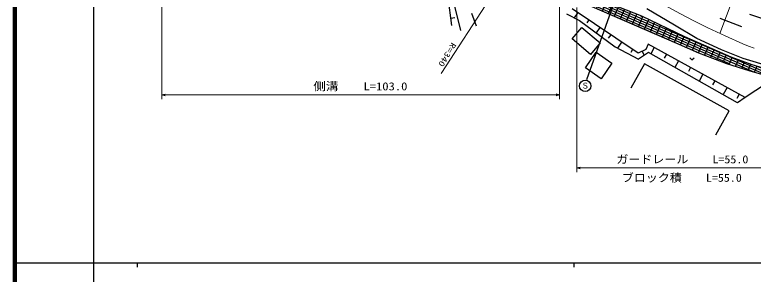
# Model space of a CAD drawing. Units: millimetres, scale not verified. Extents: x 40000 to 680000, y 20000 to 380000.
# Drawn here: x 40000 to 209081, y 202409 to 261713 of the extents above; entities that cross this region are included whole.
import ezdxf
from ezdxf.enums import TextEntityAlignment as Align

# ---------------------------------------------------------------- set-up
doc = ezdxf.new("R2010")
doc.units = ezdxf.units.MM
doc.header["$LTSCALE"] = 1000
doc.linetypes.add('CHAIN', pattern=[18.5, 12, -1.5, 3.5, -1.5])
for name, color, linetype, lineweight in [('M-BGD', 7, 'Continuous', 25), ('M-BMK', 2, 'CHAIN', 13), ('M-STR-HTXT', 7, 'Continuous', 13), ('M-STR-STRC', 7, 'Continuous', 25), ('M-TTL', 2, 'Continuous', 140), ('M-TTL-BAND', 7, 'Continuous', 25)]:
    doc.layers.add(name, color=color, linetype=linetype, lineweight=lineweight)
doc.styles.add('ＭＳ ゴシック', font='')
doc.styles.get('ＭＳ ゴシック').set_extended_font_data('MS Gothic')

msp = doc.modelspace()

# ---------------------------------------------------------------- hatches: boundary and pattern name
at = {"layer": 'M-BGD'}
h = msp.add_hatch(dxfattribs=at)
h.set_pattern_fill('USER', color=256, style=0, pattern_type=2)
h.set_pattern_definition([(156.6041, (196575, 253036), (-198.541, -458.892), []), (246.604, (196575, 253036), (2753.35, -1191.25), []), (246.604, (195397, 254090), (2753.35, -1191.25), [])])
h.paths.add_polyline_path([(215965, 246692), (208039, 248974), (196575, 253036), (169307, 264834), (168695, 267282), (183609, 261383), (193403, 256653), (204065, 252001), (208867, 250275), (216796, 247828)])

# ---------------------------------------------------------------- linework, layer by layer
for p, q in [((183609, 261383), (168695, 267282)), ((140099, 259251), (139226, 266050)), ((142120, 258148), (140375, 265315)), ((169307, 264834), (188116, 256764)), ((144537, 262116), (145641, 259172)), ((182725, 252935), (167653, 263060)), ((168909, 262216), (168117, 261037)), ((191083, 259314), (184688, 263053)), ((139881, 260950), (140787, 261067)), ((166356, 261936), (169276, 260445)), ((169276, 260445), (177461, 254358)), ((171421, 260529), (170969, 259857)), ((193403, 256653), (183609, 261383)), ((201431, 260956), (206407, 259007)), ((208217, 261889), (211881, 260639)), ((167586, 256186), (169807, 258840)), ((169807, 258840), (174013, 255321)), ((173933, 258841), (173100, 257601)), ((196169, 256322), (191083, 259314)), ((176445, 257154), (175896, 256338)), ((171792, 252666), (167586, 256186)), ((174013, 255321), (171792, 252666)), ((178957, 255466), (178018, 254069)), ((188116, 256764), (196575, 253036)), ((204065, 252001), (193403, 256653)), ((201801, 253667), (196169, 256322)), ((177461, 254358), (182849, 251569)), ((181469, 253779), (181021, 253113)), ((184526, 253805), (182725, 252935)), ((185023, 254985), (184526, 253805)), ((207257, 242831), (185023, 254985)), ((186413, 254225), (185638, 252809)), ((206811, 251685), (201801, 253667)), ((170676, 249576), (173131, 253131)), ((173131, 253131), (176737, 250642)), ((185085, 253121), (182849, 251569)), ((183625, 253370), (184082, 252425)), ((205444, 241622), (185085, 253121)), ((189192, 252706), (188715, 251833)), ((196575, 253036), (202975, 250587)), ((208867, 250275), (204065, 252001)), ((176737, 250642), (174282, 247086)), ((184154, 250520), (181086, 244973)), ((203554, 239790), (184154, 250520)), ((191971, 251187), (191155, 249693)), ((202975, 250587), (208039, 248974)), ((213916, 249591), (206811, 251685)), ((216796, 247828), (208867, 250275)), ((174282, 247086), (170676, 249576)), ((194750, 249667), (194248, 248748)), ((208039, 248974), (215965, 246692)), ((197530, 248148), (196671, 246577)), ((200309, 246629), (199781, 245663)), ((212123, 246043), (207257, 242831)), ((203088, 245110), (202187, 243462)), ((205867, 243590), (205314, 242578)), ((207257, 242831), (205444, 241622)), ((200486, 234243), (203554, 239790))]:
    msp.add_line(p, q, dxfattribs=at)
msp.add_lwpolyline([(194555, 251874), (195055, 251401), (195555, 251874)], dxfattribs=at)
at = {"layer": 'M-BMK'}
msp.add_lwpolyline([(165648, 278636), (169789, 275851), (173951, 273081), (177861, 270529), (181800, 268029), (184618, 266297), (187478, 264611), (189873, 263282), (192305, 262002), (195472, 260357), (198664, 258767), (202657, 256883), (206684, 255050), (207977, 254548), (209290, 254103)], dxfattribs=at)
msp.add_lwpolyline([(165648, 278636), (169789, 275851), (173951, 273081), (177861, 270529), (181800, 268029), (184618, 266297), (187478, 264611), (189873, 263282), (192305, 262002), (195472, 260357), (198664, 258767), (202657, 256883), (206684, 255050), (207977, 254548), (209290, 254103)], dxfattribs=at)
msp.add_lwpolyline([(165648, 278636), (169789, 275851), (173951, 273081), (177861, 270529), (181800, 268029), (184618, 266297), (187478, 264611), (189873, 263282), (192305, 262002), (195472, 260357), (198664, 258767), (202657, 256883), (206684, 255050), (207977, 254548), (209290, 254103)], dxfattribs=at)
msp.add_lwpolyline([(165648, 278636), (169789, 275851), (173951, 273081), (177861, 270529), (181800, 268029), (184618, 266297), (187478, 264611), (189873, 263282), (192305, 262002), (195472, 260357), (198664, 258767), (202657, 256883), (206684, 255050), (207977, 254548), (209290, 254103)], dxfattribs=at)
at = {"layer": 'M-STR-HTXT'}
for p, q in [((73672, 313985), (73672, 242391)), ((213915, 290830), (201466, 257451)), ((137642, 248306), (159777, 282424)), ((164723, 242391), (164723, 268882)), ((168695, 263406), (168695, 225700)), ((73672, 243391), (164723, 243391)), ((168695, 226700), (216796, 226700))]:
    msp.add_line(p, q, dxfattribs=at)
for points in [[(74422, 243175), (73672, 243391), (74422, 243605)], [(163973, 243607), (164723, 243391), (163973, 243177)], [(169445, 226484), (168695, 226700), (169445, 226914)]]:
    msp.add_lwpolyline(points, dxfattribs=at)
at = {"layer": 'M-STR-STRC'}
msp.add_line((177795, 266159), (170884, 246808), dxfattribs=at)
msp.add_circle((170616, 245459), 1304, dxfattribs=at)
at = {"layer": 'M-TTL'}
msp.add_line((40000, 380000), (40000, 20000), dxfattribs=at)
at = {"layer": 'M-TTL-BAND'}
for p, q in [((58000, 370000), (58000, 20000)), ((40000, 205000), (579000, 205000)), ((68000, 205000), (68000, 204000)), ((168000, 205000), (168000, 204000))]:
    msp.add_line(p, q, dxfattribs=at)

# ---------------------------------------------------------------- texts
at = {"layer": 'M-STR-HTXT', "style": 'ＭＳ ゴシック', "width": 1.35}
msp.add_text('R=340', height=1320, rotation=239, dxfattribs=at).set_placement((139688, 255730), align=Align.BOTTOM_LEFT)
at = {"layer": 'M-STR-HTXT', "style": 'ＭＳ ゴシック'}
for s, width, p in [('側溝\u3000\u3000L=103.0', 1.15, (108354, 243891)), ('ガードレール\u3000\u3000L=55.0', 1.1, (177735, 227200)), ('ブロック積\u3000\u3000L=55.0', 1.1, (178985, 222990))]:
    msp.add_text(s, height=1833, dxfattribs=dict(at, width=width)).set_placement(p, align=Align.BOTTOM_LEFT)
at = {"layer": 'M-STR-STRC', "style": 'ＭＳ ゴシック'}
msp.add_text('Ｓ', height=1320, dxfattribs=at).set_placement((169689, 244448), align=Align.BOTTOM_LEFT)

doc.saveas('drawing.dxf')
